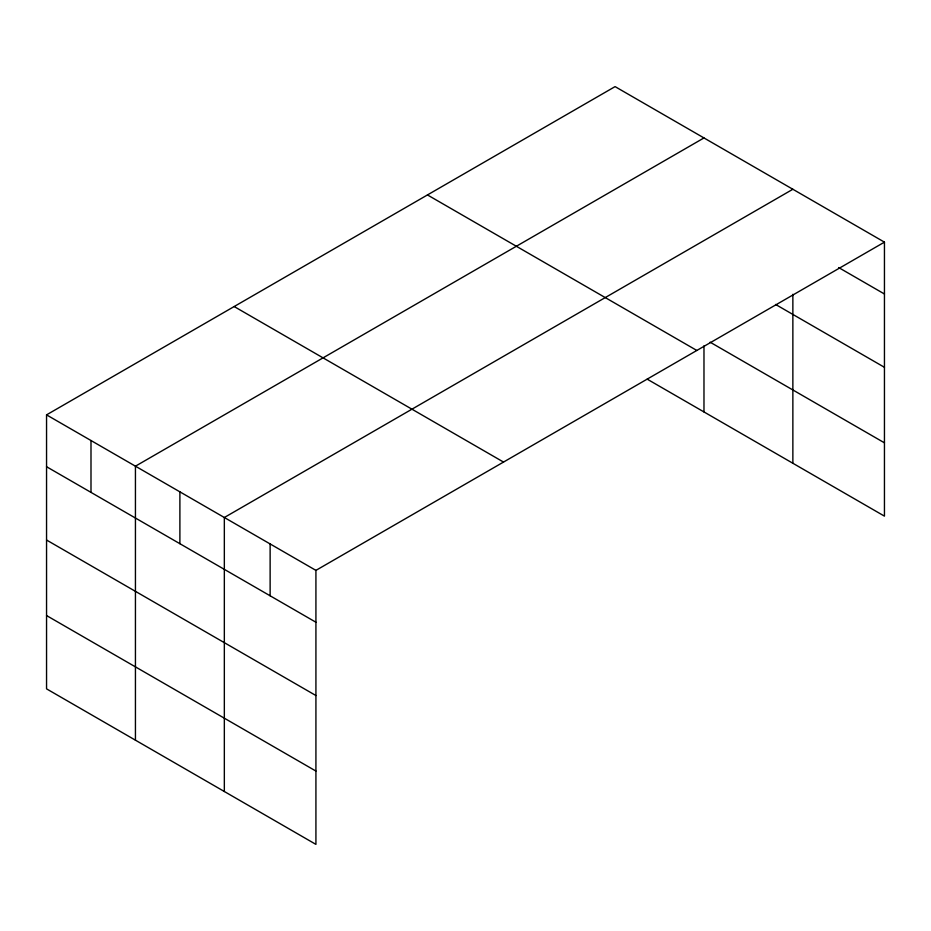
<?xml version="1.0" encoding="UTF-8"?>
<svg xmlns="http://www.w3.org/2000/svg" width="931" height="931" viewBox="0 0 931 931"><rect width="100%" height="100%" fill="white"/><g stroke="black" fill="none" stroke-linecap="round" stroke-linejoin="round"><path stroke-width="1.4" d="M792.863 294.301L792.863 463.266M647.185 379.15L884.45 516.135L884.45 242.141L615.077 86.618L46.55 414.865L46.55 688.859L315.923 844.382L315.923 570.377L46.55 414.865M703.976 137.939L135.437 466.187L135.437 740.18M792.863 189.261L224.336 517.508L224.336 791.501M315.923 570.377L884.45 242.141M838.656 267.558L884.45 293.998M775.581 304.449L884.45 367.303M710.144 342.201L884.45 442.83M427.469 194.94L696.83 350.463M234.17 306.543L503.531 462.067M46.55 466.722L315.923 622.234M46.55 540.027L315.923 695.538M46.55 615.554L315.923 771.066M703.976 345.82L703.976 411.944M270.13 543.948L270.13 595.793M179.892 491.847L179.892 543.704M90.994 440.526L90.994 492.383"/></g></svg>
